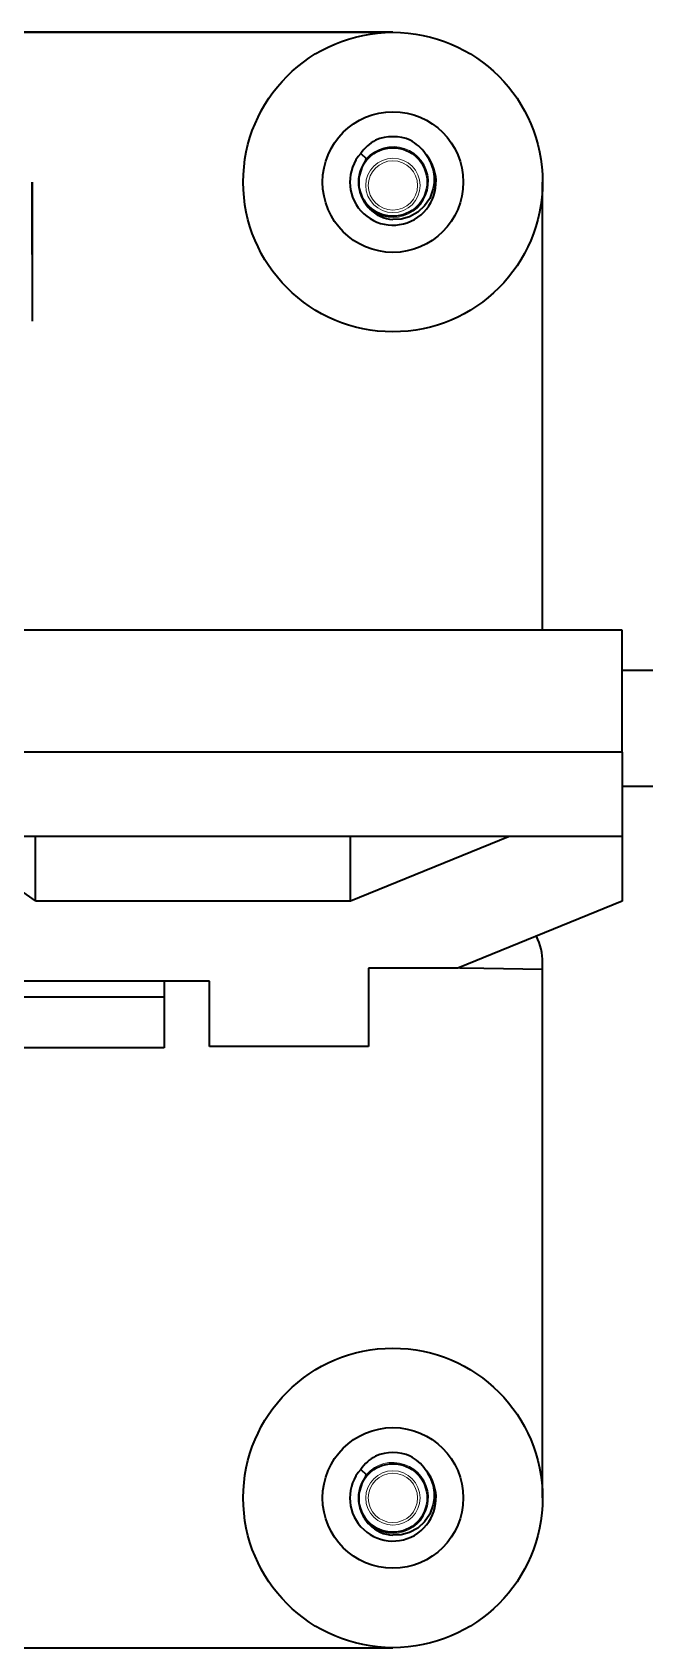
# Model space of a CAD drawing. Extents: x 386 to 1090, y 188 to 736.
# Drawn here: x 410.83 to 424.33, y 402.7 to 438.3 of the extents above; entities that cross this region are included whole.
import ezdxf

# ---------------------------------------------------------------- set-up
doc = ezdxf.new("R2010")
doc.units = 0

msp = doc.modelspace()

# ---------------------------------------------------------------- linework, layer by layer
at = {"color": 7, "lineweight": 35}
for p, q in [((418.778, 438.3), (389.778, 438.3)), ((389.778, 438.3), (418.778, 438.3)), ((389.778, 402.7), (418.778, 402.7))]:
    msp.add_line(p, q, dxfattribs=at)
at = {"color": 7, "lineweight": 35, "ltscale": 0.004163}
for p, q in [((418.067, 435.63), (418.191, 435.519)), ((418.067, 406.63), (418.191, 406.519))]:
    msp.add_line(p, q, dxfattribs=at)
at = {"color": 7, "lineweight": 35, "ltscale": 0.076713}
msp.add_line((410.828, 435), (410.828, 431.931), dxfattribs=at)
at = {"color": 7, "lineweight": 35, "ltscale": 0.04}
msp.add_line((410.828, 433.4), (410.828, 435), dxfattribs=at)
at = {"color": 7, "lineweight": 35, "ltscale": 0.246964}
msp.add_line((422.078, 425.121), (422.078, 435), dxfattribs=at)
at = {"color": 7, "lineweight": 35, "ltscale": 0.414762}
for p, q in [((423.828, 425.121), (407.237, 425.121)), ((423.828, 422.434), (407.237, 422.434))]:
    msp.add_line(p, q, dxfattribs=at)
at = {"color": 7, "lineweight": 35, "ltscale": 0.026971}
msp.add_line((423.828, 424.043), (423.828, 425.121), dxfattribs=at)
at = {"color": 7, "lineweight": 35, "ltscale": 0.025}
for p, q in [((423.828, 424.245), (424.828, 424.245)), ((423.828, 421.684), (424.828, 421.684))]:
    msp.add_line(p, q, dxfattribs=at)
at = {"color": 7, "lineweight": 35, "ltscale": 0.040204}
msp.add_line((423.828, 422.434), (423.828, 424.043), dxfattribs=at)
at = {"color": 7, "lineweight": 35, "ltscale": 0.046416}
msp.add_line((423.828, 422.434), (423.828, 420.578), dxfattribs=at)
at = {"color": 7, "lineweight": 35, "ltscale": 0.393549}
msp.add_line((423.828, 420.578), (408.086, 420.578), dxfattribs=at)
at = {"color": 7, "lineweight": 35, "ltscale": 0.061544}
msp.add_line((410.896, 419.156), (408.886, 420.578), dxfattribs=at)
at = {"color": 7, "lineweight": 35, "ltscale": 0.035532}
for p, q in [((410.896, 419.156), (410.896, 420.578)), ((417.846, 419.156), (417.846, 420.578))]:
    msp.add_line(p, q, dxfattribs=at)
at = {"color": 7, "lineweight": 35, "ltscale": 0.094009}
msp.add_line((417.846, 419.156), (421.328, 420.578), dxfattribs=at)
at = {"color": 7, "lineweight": 35, "ltscale": 0.0625}
msp.add_line((423.828, 420.578), (421.328, 420.578), dxfattribs=at)
at = {"color": 7, "lineweight": 35, "ltscale": 0.035722}
msp.add_line((423.828, 420.578), (423.828, 419.149), dxfattribs=at)
at = {"color": 7, "lineweight": 35, "ltscale": 0.173763}
msp.add_line((410.896, 419.156), (417.846, 419.156), dxfattribs=at)
at = {"color": 7, "lineweight": 35, "ltscale": 0.097717}
msp.add_line((423.828, 419.149), (420.209, 417.672), dxfattribs=at)
at = {"color": 7, "lineweight": 35, "ltscale": 0.043058}
msp.add_line((418.237, 417.672), (418.237, 415.949), dxfattribs=at)
at = {"color": 7, "lineweight": 35, "ltscale": 0.049294}
msp.add_line((420.209, 417.672), (418.237, 417.672), dxfattribs=at)
at = {"color": 7, "lineweight": 35, "ltscale": 0.013378}
msp.add_line((420.243, 417.685), (420.778, 417.676), dxfattribs=at)
at = {"color": 7, "lineweight": 35, "ltscale": 0.032505}
msp.add_line((420.778, 417.676), (422.078, 417.654), dxfattribs=at)
at = {"color": 7, "lineweight": 35, "ltscale": 0.003638}
msp.add_line((422.078, 417.654), (422.078, 417.8), dxfattribs=at)
at = {"color": 7, "lineweight": 35, "ltscale": 0.291361}
msp.add_line((422.078, 406), (422.078, 417.654), dxfattribs=at)
at = {"color": 7, "lineweight": 35, "ltscale": 0.1425}
msp.add_line((414.737, 417.389), (409.037, 417.389), dxfattribs=at)
at = {"color": 7, "lineweight": 35, "ltscale": 0.008839}
msp.add_line((413.737, 417.389), (413.737, 417.035), dxfattribs=at)
at = {"color": 7, "lineweight": 35, "ltscale": 0.035987}
msp.add_line((414.737, 415.949), (414.737, 417.389), dxfattribs=at)
at = {"color": 7, "lineweight": 35, "ltscale": 0.1375}
msp.add_line((413.737, 417.035), (408.237, 417.035), dxfattribs=at)
at = {"color": 7, "lineweight": 35, "ltscale": 0.027851}
msp.add_line((413.737, 417.035), (413.737, 415.921), dxfattribs=at)
at = {"color": 7, "lineweight": 35, "ltscale": 0.162738}
msp.add_line((413.737, 415.921), (407.228, 415.921), dxfattribs=at)
at = {"color": 7, "lineweight": 35, "ltscale": 0.0875}
msp.add_line((418.237, 415.949), (414.737, 415.949), dxfattribs=at)
at = {"color": 7, "lineweight": 35, "ltscale": 0.000395148}
msp.add_line((419.271, 405.429), (419.259, 405.419), dxfattribs=at)
at = {"color": 7, "lineweight": 35, "ltscale": 0.000843828}
msp.add_line((419.296, 405.452), (419.271, 405.429), dxfattribs=at)
at = {"color": 7, "lineweight": 35}
for points in [[(418.191, 435.519), (418.157, 435.446), (418.101, 435.341), (418.038, 435.151)], [(419.601, 435.45), (419.664, 435.271), (419.687, 435.119), (419.686, 434.977), (419.668, 434.858), (419.588, 434.639), (419.477, 434.475), (419.327, 434.336), (419.146, 434.236), (418.958, 434.184), (418.778, 434.177)], [(418.191, 406.519), (418.157, 406.446), (418.101, 406.341), (418.038, 406.151)], [(419.601, 406.45), (419.664, 406.271), (419.687, 406.119), (419.686, 405.977), (419.668, 405.858), (419.588, 405.639), (419.477, 405.475), (419.327, 405.336), (419.146, 405.236), (418.958, 405.184), (418.778, 405.177)]]:
    msp.add_lwpolyline(points, dxfattribs=at)
for centre, radius in [((418.778, 435), 3.3), ((418.778, 435), 1.55), ((418.778, 435), 1.55), ((418.778, 435), 0.755), ((418.778, 406), 3.3), ((418.778, 406), 1.55), ((418.778, 406), 1.55), ((418.778, 406), 0.755)]:
    msp.add_circle(centre, radius, dxfattribs=at)
at = {"color": 7, "lineweight": 13}
for centre, radius in [((418.778, 434.925), 0.599), ((418.778, 434.925), 0.543), ((418.778, 406), 0.599), ((418.778, 406), 0.543)]:
    msp.add_circle(centre, radius, dxfattribs=at)
at = {"color": 7, "lineweight": 35}
for centre, radius, start, end in [((418.86, 435.073), 0.969, 118.6656, 144.9676), ((418.778, 435), 1, 67.4998, 112.5002), ((418.696, 435.073), 0.969, 35.0324, 61.3344), ((418.778, 435), 0.95, 138.4798, 28.6479), ((418.749, 435.047), 0.942, 25.2993, 38.2153), ((418.778, 435), 0.95, 28.6479, 41.5202), ((418.833, 434.987), 0.811, 168.3752, 205.995), ((418.778, 435), 0.755, 191.52, 269.9998), ((418.852, 434.998), 0.833, 206.0521, 224.5425), ((418.829, 434.977), 0.802, 224.6504, 266.3628), ((420.778, 417.8), 1.3, 360, 26.4102), ((418.86, 406.073), 0.969, 118.6656, 144.9676), ((418.778, 406), 1, 67.4998, 112.5002), ((418.696, 406.073), 0.969, 35.0324, 61.3344), ((418.778, 406), 0.95, 138.4798, 28.6479), ((418.749, 406.047), 0.942, 25.2993, 38.2153), ((418.778, 406), 0.95, 28.6479, 41.5202), ((418.833, 405.987), 0.811, 168.3752, 205.995), ((418.778, 406), 0.755, 191.52, 269.9998), ((418.852, 405.998), 0.833, 206.0521, 224.5425), ((418.829, 405.977), 0.802, 224.6504, 266.3628)]:
    msp.add_arc(centre, radius, start, end, dxfattribs=at)
at = {"color": 7, "lineweight": 13}
for centre in [(418.778, 435), (418.778, 406)]:
    msp.add_arc(centre, 0.783, 228.4757, 138.4835, dxfattribs=at)

doc.saveas('drawing.dxf')
